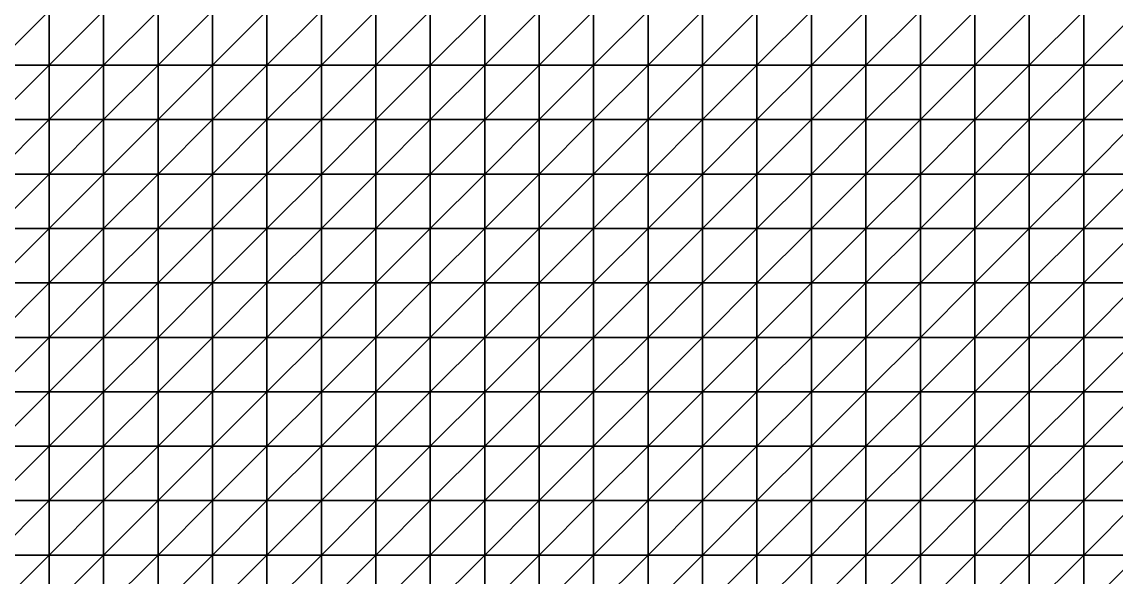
# Model space of a CAD drawing. Header units: metres. Extents: x 351000 to 353000, y 7455000 to 7457000.
# Drawn here: x 351988 to 352490, y 7456490 to 7456745 of the extents above; entities that cross this region are included whole.
import ezdxf

# ---------------------------------------------------------------- set-up
doc = ezdxf.new("R2010")
doc.units = ezdxf.units.M

msp = doc.modelspace()

# ---------------------------------------------------------------- linework, layer by layer
at = {"layer": 'BASE_OF_OXIDE_BOX'}
for points in [[(351975, 7456725, 1214.65), (352000, 7456725, 1219.98), (352000, 7456750, 1208.98)], [(351975, 7456725, 1214.65), (352000, 7456750, 1208.98), (351975, 7456750, 1204.26)], [(352000, 7456725, 1219.98), (352025, 7456725, 1219.6), (352025, 7456750, 1209.25)], [(352000, 7456725, 1219.98), (352025, 7456750, 1209.25), (352000, 7456750, 1208.98)], [(352025, 7456725, 1219.6), (352050, 7456725, 1216.75), (352050, 7456750, 1207.75)], [(352025, 7456725, 1219.6), (352050, 7456750, 1207.75), (352025, 7456750, 1209.25)], [(352050, 7456725, 1216.75), (352075, 7456725, 1212.83), (352075, 7456750, 1205.66)], [(352050, 7456725, 1216.75), (352075, 7456750, 1205.66), (352050, 7456750, 1207.75)], [(352075, 7456725, 1212.83), (352100, 7456725, 1208.99), (352100, 7456750, 1203.73)], [(352075, 7456725, 1212.83), (352100, 7456750, 1203.73), (352075, 7456750, 1205.66)], [(352100, 7456725, 1208.99), (352125, 7456725, 1205.63), (352125, 7456750, 1201.91)], [(352100, 7456725, 1208.99), (352125, 7456750, 1201.91), (352100, 7456750, 1203.73)], [(352125, 7456725, 1205.63), (352150, 7456725, 1202.36), (352150, 7456750, 1199.52)], [(352125, 7456725, 1205.63), (352150, 7456750, 1199.52), (352125, 7456750, 1201.91)], [(352150, 7456725, 1202.36), (352175, 7456725, 1198.5), (352175, 7456750, 1195.77)], [(352150, 7456725, 1202.36), (352175, 7456750, 1195.77), (352150, 7456750, 1199.52)], [(352175, 7456725, 1198.5), (352200, 7456725, 1193.77), (352200, 7456750, 1190.52)], [(352175, 7456725, 1198.5), (352200, 7456750, 1190.52), (352175, 7456750, 1195.77)], [(352200, 7456725, 1193.77), (352225, 7456725, 1188.7), (352225, 7456750, 1184.58)], [(352200, 7456725, 1193.77), (352225, 7456750, 1184.58), (352200, 7456750, 1190.52)], [(352225, 7456725, 1188.7), (352250, 7456725, 1184.58), (352250, 7456750, 1179.59)], [(352225, 7456725, 1188.7), (352250, 7456750, 1179.59), (352225, 7456750, 1184.58)], [(352250, 7456725, 1184.58), (352275, 7456725, 1182.91), (352275, 7456750, 1177.36)], [(352250, 7456725, 1184.58), (352275, 7456750, 1177.36), (352250, 7456750, 1179.59)], [(352275, 7456725, 1182.91), (352300, 7456725, 1184.69), (352300, 7456750, 1179.06)], [(352275, 7456725, 1182.91), (352300, 7456750, 1179.06), (352275, 7456750, 1177.36)], [(352300, 7456725, 1184.69), (352325, 7456725, 1189.76), (352325, 7456750, 1184.64)], [(352300, 7456725, 1184.69), (352325, 7456750, 1184.64), (352300, 7456750, 1179.06)], [(352325, 7456725, 1189.76), (352350, 7456725, 1196.79), (352350, 7456750, 1192.78)], [(352325, 7456725, 1189.76), (352350, 7456750, 1192.78), (352325, 7456750, 1184.64)], [(352350, 7456725, 1196.79), (352375, 7456725, 1203.67), (352375, 7456750, 1201.36)], [(352350, 7456725, 1196.79), (352375, 7456750, 1201.36), (352350, 7456750, 1192.78)], [(352375, 7456725, 1203.67), (352400, 7456725, 1208.38), (352400, 7456750, 1208.27)], [(352375, 7456725, 1203.67), (352400, 7456750, 1208.27), (352375, 7456750, 1201.36)], [(352400, 7456725, 1208.38), (352425, 7456725, 1209.72), (352425, 7456750, 1212.18)], [(352400, 7456725, 1208.38), (352425, 7456750, 1212.18), (352400, 7456750, 1208.27)], [(352425, 7456725, 1209.72), (352450, 7456725, 1207.76), (352450, 7456750, 1212.86)], [(352425, 7456725, 1209.72), (352450, 7456750, 1212.86), (352425, 7456750, 1212.18)], [(352450, 7456725, 1207.76), (352475, 7456725, 1203.64), (352475, 7456750, 1211.07)], [(352450, 7456725, 1207.76), (352475, 7456750, 1211.07), (352450, 7456750, 1212.86)], [(352475, 7456725, 1203.64), (352500, 7456725, 1199.05), (352500, 7456750, 1208.04)], [(352475, 7456725, 1203.64), (352500, 7456750, 1208.04), (352475, 7456750, 1211.07)], [(351975, 7456700, 1222.75), (352000, 7456700, 1227.03), (352000, 7456725, 1219.98)], [(351975, 7456700, 1222.75), (352000, 7456725, 1219.98), (351975, 7456725, 1214.65)], [(352000, 7456700, 1227.03), (352025, 7456700, 1225.32), (352025, 7456725, 1219.6)], [(352000, 7456700, 1227.03), (352025, 7456725, 1219.6), (352000, 7456725, 1219.98)], [(352025, 7456700, 1225.32), (352050, 7456700, 1220.31), (352050, 7456725, 1216.75)], [(352025, 7456700, 1225.32), (352050, 7456725, 1216.75), (352025, 7456725, 1219.6)], [(352050, 7456700, 1220.31), (352075, 7456700, 1214.21), (352075, 7456725, 1212.83)], [(352050, 7456700, 1220.31), (352075, 7456725, 1212.83), (352050, 7456725, 1216.75)], [(352075, 7456700, 1214.21), (352100, 7456700, 1208.61), (352100, 7456725, 1208.99)], [(352075, 7456700, 1214.21), (352100, 7456725, 1208.99), (352075, 7456725, 1212.83)], [(352100, 7456700, 1208.61), (352125, 7456700, 1204.24), (352125, 7456725, 1205.63)], [(352100, 7456700, 1208.61), (352125, 7456725, 1205.63), (352100, 7456725, 1208.99)], [(352125, 7456700, 1204.24), (352150, 7456700, 1200.92), (352150, 7456725, 1202.36)], [(352125, 7456700, 1204.24), (352150, 7456725, 1202.36), (352125, 7456725, 1205.63)], [(352150, 7456700, 1200.92), (352175, 7456700, 1197.92), (352175, 7456725, 1198.5)], [(352150, 7456700, 1200.92), (352175, 7456725, 1198.5), (352150, 7456725, 1202.36)], [(352175, 7456700, 1197.92), (352200, 7456700, 1194.71), (352200, 7456725, 1193.77)], [(352175, 7456700, 1197.92), (352200, 7456725, 1193.77), (352175, 7456725, 1198.5)], [(352200, 7456700, 1194.71), (352225, 7456700, 1191.42), (352225, 7456725, 1188.7)], [(352200, 7456700, 1194.71), (352225, 7456725, 1188.7), (352200, 7456725, 1193.77)], [(352225, 7456700, 1191.42), (352250, 7456700, 1188.93), (352250, 7456725, 1184.58)], [(352225, 7456700, 1191.42), (352250, 7456725, 1184.58), (352225, 7456725, 1188.7)], [(352250, 7456700, 1188.93), (352275, 7456700, 1188.44), (352275, 7456725, 1182.91)], [(352250, 7456700, 1188.93), (352275, 7456725, 1182.91), (352250, 7456725, 1184.58)], [(352275, 7456700, 1188.44), (352300, 7456700, 1190.75), (352300, 7456725, 1184.69)], [(352275, 7456700, 1188.44), (352300, 7456725, 1184.69), (352275, 7456725, 1182.91)], [(352300, 7456700, 1190.75), (352325, 7456700, 1195.73), (352325, 7456725, 1189.76)], [(352300, 7456700, 1190.75), (352325, 7456725, 1189.76), (352300, 7456725, 1184.69)], [(352325, 7456700, 1195.73), (352350, 7456700, 1202.07), (352350, 7456725, 1196.79)], [(352325, 7456700, 1195.73), (352350, 7456725, 1196.79), (352325, 7456725, 1189.76)], [(352350, 7456700, 1202.07), (352375, 7456700, 1207.75), (352375, 7456725, 1203.67)], [(352350, 7456700, 1202.07), (352375, 7456725, 1203.67), (352350, 7456725, 1196.79)], [(352375, 7456700, 1207.75), (352400, 7456700, 1210.81), (352400, 7456725, 1208.38)], [(352375, 7456700, 1207.75), (352400, 7456725, 1208.38), (352375, 7456725, 1203.67)], [(352400, 7456700, 1210.81), (352425, 7456700, 1210.15), (352425, 7456725, 1209.72)], [(352400, 7456700, 1210.81), (352425, 7456725, 1209.72), (352400, 7456725, 1208.38)], [(352425, 7456700, 1210.15), (352450, 7456700, 1205.99), (352450, 7456725, 1207.76)], [(352425, 7456700, 1210.15), (352450, 7456725, 1207.76), (352425, 7456725, 1209.72)], [(352450, 7456700, 1205.99), (352475, 7456700, 1199.73), (352475, 7456725, 1203.64)], [(352450, 7456700, 1205.99), (352475, 7456725, 1203.64), (352450, 7456725, 1207.76)], [(352475, 7456700, 1199.73), (352500, 7456700, 1193.4), (352500, 7456725, 1199.05)], [(352475, 7456700, 1199.73), (352500, 7456725, 1199.05), (352475, 7456725, 1203.64)], [(351975, 7456675, 1227.5), (352000, 7456675, 1228.24), (352000, 7456700, 1227.03)], [(351975, 7456675, 1227.5), (352000, 7456700, 1227.03), (351975, 7456700, 1222.75)], [(352000, 7456675, 1228.24), (352025, 7456675, 1225.62), (352025, 7456700, 1225.32)], [(352000, 7456675, 1228.24), (352025, 7456700, 1225.32), (352000, 7456700, 1227.03)], [(352025, 7456675, 1225.62), (352050, 7456675, 1220.08), (352050, 7456700, 1220.31)], [(352025, 7456675, 1225.62), (352050, 7456700, 1220.31), (352025, 7456700, 1225.32)], [(352050, 7456675, 1220.08), (352075, 7456675, 1212.23), (352075, 7456700, 1214.21)], [(352050, 7456675, 1220.08), (352075, 7456700, 1214.21), (352050, 7456700, 1220.31)], [(352075, 7456675, 1212.23), (352100, 7456675, 1205.5), (352100, 7456700, 1208.61)], [(352075, 7456675, 1212.23), (352100, 7456700, 1208.61), (352075, 7456700, 1214.21)], [(352100, 7456675, 1205.5), (352125, 7456675, 1200.9), (352125, 7456700, 1204.24)], [(352100, 7456675, 1205.5), (352125, 7456700, 1204.24), (352100, 7456700, 1208.61)], [(352125, 7456675, 1200.9), (352150, 7456675, 1198.26), (352150, 7456700, 1200.92)], [(352125, 7456675, 1200.9), (352150, 7456700, 1200.92), (352125, 7456700, 1204.24)], [(352150, 7456675, 1198.26), (352175, 7456675, 1196.73), (352175, 7456700, 1197.92)], [(352150, 7456675, 1198.26), (352175, 7456700, 1197.92), (352150, 7456700, 1200.92)], [(352175, 7456675, 1196.73), (352200, 7456675, 1195.45), (352200, 7456700, 1194.71)], [(352175, 7456675, 1196.73), (352200, 7456700, 1194.71), (352175, 7456700, 1197.92)], [(352200, 7456675, 1195.45), (352225, 7456675, 1194.15), (352225, 7456700, 1191.42)], [(352200, 7456675, 1195.45), (352225, 7456700, 1191.42), (352200, 7456700, 1194.71)], [(352225, 7456675, 1194.15), (352250, 7456675, 1193.34), (352250, 7456700, 1188.93)], [(352225, 7456675, 1194.15), (352250, 7456700, 1188.93), (352225, 7456700, 1191.42)], [(352250, 7456675, 1193.34), (352275, 7456675, 1193.98), (352275, 7456700, 1188.44)], [(352250, 7456675, 1193.34), (352275, 7456700, 1188.44), (352250, 7456700, 1188.93)], [(352275, 7456675, 1193.98), (352300, 7456675, 1196.81), (352300, 7456700, 1190.75)], [(352275, 7456675, 1193.98), (352300, 7456700, 1190.75), (352275, 7456700, 1188.44)], [(352300, 7456675, 1196.81), (352325, 7456675, 1201.74), (352325, 7456700, 1195.73)], [(352300, 7456675, 1196.81), (352325, 7456700, 1195.73), (352300, 7456700, 1190.75)], [(352325, 7456675, 1201.74), (352350, 7456675, 1207.61), (352350, 7456700, 1202.07)], [(352325, 7456675, 1201.74), (352350, 7456700, 1202.07), (352325, 7456700, 1195.73)], [(352350, 7456675, 1207.61), (352375, 7456675, 1212.49), (352375, 7456700, 1207.75)], [(352350, 7456675, 1207.61), (352375, 7456700, 1207.75), (352350, 7456700, 1202.07)], [(352375, 7456675, 1212.49), (352400, 7456675, 1214.42), (352400, 7456700, 1210.81)], [(352375, 7456675, 1212.49), (352400, 7456700, 1210.81), (352375, 7456700, 1207.75)], [(352400, 7456675, 1214.42), (352425, 7456675, 1212.31), (352425, 7456700, 1210.15)], [(352400, 7456675, 1214.42), (352425, 7456700, 1210.15), (352400, 7456700, 1210.81)], [(352425, 7456675, 1212.31), (352450, 7456675, 1206.37), (352450, 7456700, 1205.99)], [(352425, 7456675, 1212.31), (352450, 7456700, 1205.99), (352425, 7456700, 1210.15)], [(352450, 7456675, 1206.37), (352475, 7456675, 1198.14), (352475, 7456700, 1199.73)], [(352450, 7456675, 1206.37), (352475, 7456700, 1199.73), (352450, 7456700, 1205.99)], [(352475, 7456675, 1198.14), (352500, 7456675, 1189.9), (352500, 7456700, 1193.4)], [(352475, 7456675, 1198.14), (352500, 7456700, 1193.4), (352475, 7456700, 1199.73)], [(351975, 7456650, 1229.8), (352000, 7456650, 1228.06), (352000, 7456675, 1228.24)], [(351975, 7456650, 1229.8), (352000, 7456675, 1228.24), (351975, 7456675, 1227.5)], [(352000, 7456650, 1228.06), (352025, 7456650, 1223.08), (352025, 7456675, 1225.62)], [(352000, 7456650, 1228.06), (352025, 7456675, 1225.62), (352000, 7456675, 1228.24)], [(352025, 7456650, 1223.08), (352050, 7456650, 1216.34), (352050, 7456675, 1220.08)], [(352025, 7456650, 1223.08), (352050, 7456675, 1220.08), (352025, 7456675, 1225.62)], [(352050, 7456650, 1216.34), (352075, 7456650, 1209.76), (352075, 7456675, 1212.23)], [(352050, 7456650, 1216.34), (352075, 7456675, 1212.23), (352050, 7456675, 1220.08)], [(352075, 7456650, 1209.76), (352100, 7456650, 1204.05), (352100, 7456675, 1205.5)], [(352075, 7456650, 1209.76), (352100, 7456675, 1205.5), (352075, 7456675, 1212.23)], [(352100, 7456650, 1204.05), (352125, 7456650, 1199.9), (352125, 7456675, 1200.9)], [(352100, 7456650, 1204.05), (352125, 7456675, 1200.9), (352100, 7456675, 1205.5)], [(352125, 7456650, 1199.9), (352150, 7456650, 1198.28), (352150, 7456675, 1198.26)], [(352125, 7456650, 1199.9), (352150, 7456675, 1198.26), (352125, 7456675, 1200.9)], [(352150, 7456650, 1198.28), (352175, 7456650, 1198.12), (352175, 7456675, 1196.73)], [(352150, 7456650, 1198.28), (352175, 7456675, 1196.73), (352150, 7456675, 1198.26)], [(352175, 7456650, 1198.12), (352200, 7456650, 1198.27), (352200, 7456675, 1195.45)], [(352175, 7456650, 1198.12), (352200, 7456675, 1195.45), (352175, 7456675, 1196.73)], [(352200, 7456650, 1198.27), (352225, 7456650, 1198.17), (352225, 7456675, 1194.15)], [(352200, 7456650, 1198.27), (352225, 7456675, 1194.15), (352200, 7456675, 1195.45)], [(352225, 7456650, 1198.17), (352250, 7456650, 1198.08), (352250, 7456675, 1193.34)], [(352225, 7456650, 1198.17), (352250, 7456675, 1193.34), (352225, 7456675, 1194.15)], [(352250, 7456650, 1198.08), (352275, 7456650, 1198.88), (352275, 7456675, 1193.98)], [(352250, 7456650, 1198.08), (352275, 7456675, 1193.98), (352250, 7456675, 1193.34)], [(352275, 7456650, 1198.88), (352300, 7456650, 1201.4), (352300, 7456675, 1196.81)], [(352275, 7456650, 1198.88), (352300, 7456675, 1196.81), (352275, 7456675, 1193.98)], [(352300, 7456650, 1201.4), (352325, 7456650, 1205.72), (352325, 7456675, 1201.74)], [(352300, 7456650, 1201.4), (352325, 7456675, 1201.74), (352300, 7456675, 1196.81)], [(352325, 7456650, 1205.72), (352350, 7456650, 1210.86), (352350, 7456675, 1207.61)], [(352325, 7456650, 1205.72), (352350, 7456675, 1207.61), (352325, 7456675, 1201.74)], [(352350, 7456650, 1210.86), (352375, 7456650, 1214.66), (352375, 7456675, 1212.49)], [(352350, 7456650, 1210.86), (352375, 7456675, 1212.49), (352350, 7456675, 1207.61)], [(352375, 7456650, 1214.66), (352400, 7456650, 1216.08), (352400, 7456675, 1214.42)], [(352375, 7456650, 1214.66), (352400, 7456675, 1214.42), (352375, 7456675, 1212.49)], [(352400, 7456650, 1216.08), (352425, 7456650, 1212.95), (352425, 7456675, 1212.31)], [(352400, 7456650, 1216.08), (352425, 7456675, 1212.31), (352400, 7456675, 1214.42)], [(352425, 7456650, 1212.95), (352450, 7456650, 1205.71), (352450, 7456675, 1206.37)], [(352425, 7456650, 1212.95), (352450, 7456675, 1206.37), (352425, 7456675, 1212.31)], [(352450, 7456650, 1205.71), (352475, 7456650, 1195.9), (352475, 7456675, 1198.14)], [(352450, 7456650, 1205.71), (352475, 7456675, 1198.14), (352450, 7456675, 1206.37)], [(352475, 7456650, 1195.9), (352500, 7456650, 1185.96), (352500, 7456675, 1189.9)], [(352475, 7456650, 1195.9), (352500, 7456675, 1189.9), (352475, 7456675, 1198.14)], [(351975, 7456625, 1231.44), (352000, 7456625, 1229.1), (352000, 7456650, 1228.06)], [(351975, 7456625, 1231.44), (352000, 7456650, 1228.06), (351975, 7456650, 1229.8)], [(352000, 7456625, 1229.1), (352025, 7456625, 1223.59), (352025, 7456650, 1223.08)], [(352000, 7456625, 1229.1), (352025, 7456650, 1223.08), (352000, 7456650, 1228.06)], [(352025, 7456625, 1223.59), (352050, 7456625, 1216.62), (352050, 7456650, 1216.34)], [(352025, 7456625, 1223.59), (352050, 7456650, 1216.34), (352025, 7456650, 1223.08)], [(352050, 7456625, 1216.62), (352075, 7456625, 1210.35), (352075, 7456650, 1209.76)], [(352050, 7456625, 1216.62), (352075, 7456650, 1209.76), (352050, 7456650, 1216.34)], [(352075, 7456625, 1210.35), (352100, 7456625, 1206.51), (352100, 7456650, 1204.05)], [(352075, 7456625, 1210.35), (352100, 7456650, 1204.05), (352075, 7456650, 1209.76)], [(352100, 7456625, 1206.51), (352125, 7456625, 1203.66), (352125, 7456650, 1199.9)], [(352100, 7456625, 1206.51), (352125, 7456650, 1199.9), (352100, 7456650, 1204.05)], [(352125, 7456625, 1203.66), (352150, 7456625, 1202.88), (352150, 7456650, 1198.28)], [(352125, 7456625, 1203.66), (352150, 7456650, 1198.28), (352125, 7456650, 1199.9)], [(352150, 7456625, 1202.88), (352175, 7456625, 1203.35), (352175, 7456650, 1198.12)], [(352150, 7456625, 1202.88), (352175, 7456650, 1198.12), (352150, 7456650, 1198.28)], [(352175, 7456625, 1203.35), (352200, 7456625, 1203.74), (352200, 7456650, 1198.27)], [(352175, 7456625, 1203.35), (352200, 7456650, 1198.27), (352175, 7456650, 1198.12)], [(352200, 7456625, 1203.74), (352225, 7456625, 1203.35), (352225, 7456650, 1198.17)], [(352200, 7456625, 1203.74), (352225, 7456650, 1198.17), (352200, 7456650, 1198.27)], [(352225, 7456625, 1203.35), (352250, 7456625, 1202.41), (352250, 7456650, 1198.08)], [(352225, 7456625, 1203.35), (352250, 7456650, 1198.08), (352225, 7456650, 1198.17)], [(352250, 7456625, 1202.41), (352275, 7456625, 1201.9), (352275, 7456650, 1198.88)], [(352250, 7456625, 1202.41), (352275, 7456650, 1198.88), (352250, 7456650, 1198.08)], [(352275, 7456625, 1201.9), (352300, 7456625, 1202.87), (352300, 7456650, 1201.4)], [(352275, 7456625, 1201.9), (352300, 7456650, 1201.4), (352275, 7456650, 1198.88)], [(352300, 7456625, 1202.87), (352325, 7456625, 1205.68), (352325, 7456650, 1205.72)], [(352300, 7456625, 1202.87), (352325, 7456650, 1205.72), (352300, 7456650, 1201.4)], [(352325, 7456625, 1205.68), (352350, 7456625, 1209.57), (352350, 7456650, 1210.86)], [(352325, 7456625, 1205.68), (352350, 7456650, 1210.86), (352325, 7456650, 1205.72)], [(352350, 7456625, 1209.57), (352375, 7456625, 1212.78), (352375, 7456650, 1214.66)], [(352350, 7456625, 1209.57), (352375, 7456650, 1214.66), (352350, 7456650, 1210.86)], [(352375, 7456625, 1212.78), (352400, 7456625, 1213.26), (352400, 7456650, 1216.08)], [(352375, 7456625, 1212.78), (352400, 7456650, 1216.08), (352375, 7456650, 1214.66)], [(352400, 7456625, 1213.26), (352425, 7456625, 1209.56), (352425, 7456650, 1212.95)], [(352400, 7456625, 1213.26), (352425, 7456650, 1212.95), (352400, 7456650, 1216.08)], [(352425, 7456625, 1209.56), (352450, 7456625, 1201.63), (352450, 7456650, 1205.71)], [(352425, 7456625, 1209.56), (352450, 7456650, 1205.71), (352425, 7456650, 1212.95)], [(352450, 7456625, 1201.63), (352475, 7456625, 1190.92), (352475, 7456650, 1195.9)], [(352450, 7456625, 1201.63), (352475, 7456650, 1195.9), (352450, 7456650, 1205.71)], [(352475, 7456625, 1190.92), (352500, 7456625, 1179.99), (352500, 7456650, 1185.96)], [(352475, 7456625, 1190.92), (352500, 7456650, 1185.96), (352475, 7456650, 1195.9)], [(351975, 7456600, 1233.53), (352000, 7456600, 1232.18), (352000, 7456625, 1229.1)], [(351975, 7456600, 1233.53), (352000, 7456625, 1229.1), (351975, 7456625, 1231.44)], [(352000, 7456600, 1232.18), (352025, 7456600, 1227.75), (352025, 7456625, 1223.59)], [(352000, 7456600, 1232.18), (352025, 7456625, 1223.59), (352000, 7456625, 1229.1)], [(352025, 7456600, 1227.75), (352050, 7456600, 1221.81), (352050, 7456625, 1216.62)], [(352025, 7456600, 1227.75), (352050, 7456625, 1216.62), (352025, 7456625, 1223.59)], [(352050, 7456600, 1221.81), (352075, 7456600, 1216.5), (352075, 7456625, 1210.35)], [(352050, 7456600, 1221.81), (352075, 7456625, 1210.35), (352050, 7456625, 1216.62)], [(352075, 7456600, 1216.5), (352100, 7456600, 1213.31), (352100, 7456625, 1206.51)], [(352075, 7456600, 1216.5), (352100, 7456625, 1206.51), (352075, 7456625, 1210.35)], [(352100, 7456600, 1213.31), (352125, 7456600, 1210.99), (352125, 7456625, 1203.66)], [(352100, 7456600, 1213.31), (352125, 7456625, 1203.66), (352100, 7456625, 1206.51)], [(352125, 7456600, 1210.99), (352150, 7456600, 1210.58), (352150, 7456625, 1202.88)], [(352125, 7456600, 1210.99), (352150, 7456625, 1202.88), (352125, 7456625, 1203.66)], [(352150, 7456600, 1210.58), (352175, 7456600, 1210.75), (352175, 7456625, 1203.35)], [(352150, 7456600, 1210.58), (352175, 7456625, 1203.35), (352150, 7456625, 1202.88)], [(352175, 7456600, 1210.75), (352200, 7456600, 1210.13), (352200, 7456625, 1203.74)], [(352175, 7456600, 1210.75), (352200, 7456625, 1203.74), (352175, 7456625, 1203.35)], [(352200, 7456600, 1210.13), (352225, 7456600, 1208.07), (352225, 7456625, 1203.35)], [(352200, 7456600, 1210.13), (352225, 7456625, 1203.35), (352200, 7456625, 1203.74)], [(352225, 7456600, 1208.07), (352250, 7456600, 1204.95), (352250, 7456625, 1202.41)], [(352225, 7456600, 1208.07), (352250, 7456625, 1202.41), (352225, 7456625, 1203.35)], [(352250, 7456600, 1204.95), (352275, 7456600, 1202.01), (352275, 7456625, 1201.9)], [(352250, 7456600, 1204.95), (352275, 7456625, 1201.9), (352250, 7456625, 1202.41)], [(352275, 7456600, 1202.01), (352300, 7456600, 1200.6), (352300, 7456625, 1202.87)], [(352275, 7456600, 1202.01), (352300, 7456625, 1202.87), (352275, 7456625, 1201.9)], [(352300, 7456600, 1200.6), (352325, 7456600, 1201.38), (352325, 7456625, 1205.68)], [(352300, 7456600, 1200.6), (352325, 7456625, 1205.68), (352300, 7456625, 1202.87)], [(352325, 7456600, 1201.38), (352350, 7456600, 1203.83), (352350, 7456625, 1209.57)], [(352325, 7456600, 1201.38), (352350, 7456625, 1209.57), (352325, 7456625, 1205.68)], [(352350, 7456600, 1203.83), (352375, 7456600, 1206.23), (352375, 7456625, 1212.78)], [(352350, 7456600, 1203.83), (352375, 7456625, 1212.78), (352350, 7456625, 1209.57)], [(352375, 7456600, 1206.23), (352400, 7456600, 1206.41), (352400, 7456625, 1213.26)], [(352375, 7456600, 1206.23), (352400, 7456625, 1213.26), (352375, 7456625, 1212.78)], [(352400, 7456600, 1206.41), (352425, 7456600, 1202.7), (352425, 7456625, 1209.56)], [(352400, 7456600, 1206.41), (352425, 7456625, 1209.56), (352400, 7456625, 1213.26)], [(352425, 7456600, 1202.7), (352450, 7456600, 1194.78), (352450, 7456625, 1201.63)], [(352425, 7456600, 1202.7), (352450, 7456625, 1201.63), (352425, 7456625, 1209.56)], [(352450, 7456600, 1194.78), (352475, 7456600, 1184), (352475, 7456625, 1190.92)], [(352450, 7456600, 1194.78), (352475, 7456625, 1190.92), (352450, 7456625, 1201.63)], [(352475, 7456600, 1184), (352500, 7456600, 1173.01), (352500, 7456625, 1179.99)], [(352475, 7456600, 1184), (352500, 7456625, 1179.99), (352475, 7456625, 1190.92)], [(351975, 7456575, 1235.74), (352000, 7456575, 1235.88), (352000, 7456600, 1232.18)], [(351975, 7456575, 1235.74), (352000, 7456600, 1232.18), (351975, 7456600, 1233.53)], [(352000, 7456575, 1235.88), (352025, 7456575, 1232.51), (352025, 7456600, 1227.75)], [(352000, 7456575, 1235.88), (352025, 7456600, 1227.75), (352000, 7456600, 1232.18)], [(352025, 7456575, 1232.51), (352050, 7456575, 1227.65), (352050, 7456600, 1221.81)], [(352025, 7456575, 1232.51), (352050, 7456600, 1221.81), (352025, 7456600, 1227.75)], [(352050, 7456575, 1227.65), (352075, 7456575, 1222.95), (352075, 7456600, 1216.5)], [(352050, 7456575, 1227.65), (352075, 7456600, 1216.5), (352050, 7456600, 1221.81)], [(352075, 7456575, 1222.95), (352100, 7456575, 1219.65), (352100, 7456600, 1213.31)], [(352075, 7456575, 1222.95), (352100, 7456600, 1213.31), (352075, 7456600, 1216.5)], [(352100, 7456575, 1219.65), (352125, 7456575, 1218.1), (352125, 7456600, 1210.99)], [(352100, 7456575, 1219.65), (352125, 7456600, 1210.99), (352100, 7456600, 1213.31)], [(352125, 7456575, 1218.1), (352150, 7456575, 1217.63), (352150, 7456600, 1210.58)], [(352125, 7456575, 1218.1), (352150, 7456600, 1210.58), (352125, 7456600, 1210.99)], [(352150, 7456575, 1217.63), (352175, 7456575, 1216.89), (352175, 7456600, 1210.75)], [(352150, 7456575, 1217.63), (352175, 7456600, 1210.75), (352150, 7456600, 1210.58)], [(352175, 7456575, 1216.89), (352200, 7456575, 1214.63), (352200, 7456600, 1210.13)], [(352175, 7456575, 1216.89), (352200, 7456600, 1210.13), (352175, 7456600, 1210.75)], [(352200, 7456575, 1214.63), (352225, 7456575, 1210.4), (352225, 7456600, 1208.07)], [(352200, 7456575, 1214.63), (352225, 7456600, 1208.07), (352200, 7456600, 1210.13)], [(352225, 7456575, 1210.4), (352250, 7456575, 1204.83), (352250, 7456600, 1204.95)], [(352225, 7456575, 1210.4), (352250, 7456600, 1204.95), (352225, 7456600, 1208.07)], [(352250, 7456575, 1204.83), (352275, 7456575, 1199.44), (352275, 7456600, 1202.01)], [(352250, 7456575, 1204.83), (352275, 7456600, 1202.01), (352250, 7456600, 1204.95)], [(352275, 7456575, 1199.44), (352300, 7456575, 1195.88), (352300, 7456600, 1200.6)], [(352275, 7456575, 1199.44), (352300, 7456600, 1200.6), (352275, 7456600, 1202.01)], [(352300, 7456575, 1195.88), (352325, 7456575, 1195.06), (352325, 7456600, 1201.38)], [(352300, 7456575, 1195.88), (352325, 7456600, 1201.38), (352300, 7456600, 1200.6)], [(352325, 7456575, 1195.06), (352350, 7456575, 1196.59), (352350, 7456600, 1203.83)], [(352325, 7456575, 1195.06), (352350, 7456600, 1203.83), (352325, 7456600, 1201.38)], [(352350, 7456575, 1196.59), (352375, 7456575, 1198.77), (352375, 7456600, 1206.23)], [(352350, 7456575, 1196.59), (352375, 7456600, 1206.23), (352350, 7456600, 1203.83)], [(352375, 7456575, 1198.77), (352400, 7456575, 1199.28), (352400, 7456600, 1206.41)], [(352375, 7456575, 1198.77), (352400, 7456600, 1206.41), (352375, 7456600, 1206.23)], [(352400, 7456575, 1199.28), (352425, 7456575, 1196.18), (352425, 7456600, 1202.7)], [(352400, 7456575, 1199.28), (352425, 7456600, 1202.7), (352400, 7456600, 1206.41)], [(352425, 7456575, 1196.18), (352450, 7456575, 1188.91), (352450, 7456600, 1194.78)], [(352425, 7456575, 1196.18), (352450, 7456600, 1194.78), (352425, 7456600, 1202.7)], [(352450, 7456575, 1188.91), (352475, 7456575, 1178.71), (352475, 7456600, 1184)], [(352450, 7456575, 1188.91), (352475, 7456600, 1184), (352450, 7456600, 1194.78)], [(352475, 7456575, 1178.71), (352500, 7456575, 1168.29), (352500, 7456600, 1173.01)], [(352475, 7456575, 1178.71), (352500, 7456600, 1173.01), (352475, 7456600, 1184)], [(351975, 7456550, 1234.14), (352000, 7456550, 1232.88), (352000, 7456575, 1235.88)], [(351975, 7456550, 1234.14), (352000, 7456575, 1235.88), (351975, 7456575, 1235.74)], [(352000, 7456550, 1232.88), (352025, 7456550, 1230.4), (352025, 7456575, 1232.51)], [(352000, 7456550, 1232.88), (352025, 7456575, 1232.51), (352000, 7456575, 1235.88)], [(352025, 7456550, 1230.4), (352050, 7456550, 1227.24), (352050, 7456575, 1227.65)], [(352025, 7456550, 1230.4), (352050, 7456575, 1227.65), (352025, 7456575, 1232.51)], [(352050, 7456550, 1227.24), (352075, 7456550, 1224.3), (352075, 7456575, 1222.95)], [(352050, 7456550, 1227.24), (352075, 7456575, 1222.95), (352050, 7456575, 1227.65)], [(352075, 7456550, 1224.3), (352100, 7456550, 1222.31), (352100, 7456575, 1219.65)], [(352075, 7456550, 1224.3), (352100, 7456575, 1219.65), (352075, 7456575, 1222.95)], [(352100, 7456550, 1222.31), (352125, 7456550, 1221.35), (352125, 7456575, 1218.1)], [(352100, 7456550, 1222.31), (352125, 7456575, 1218.1), (352100, 7456575, 1219.65)], [(352125, 7456550, 1221.35), (352150, 7456550, 1220.66), (352150, 7456575, 1217.63)], [(352125, 7456550, 1221.35), (352150, 7456575, 1217.63), (352125, 7456575, 1218.1)], [(352150, 7456550, 1220.66), (352175, 7456550, 1219.01), (352175, 7456575, 1216.89)], [(352150, 7456550, 1220.66), (352175, 7456575, 1216.89), (352150, 7456575, 1217.63)], [(352175, 7456550, 1219.01), (352200, 7456550, 1215.38), (352200, 7456575, 1214.63)], [(352175, 7456550, 1219.01), (352200, 7456575, 1214.63), (352175, 7456575, 1216.89)], [(352200, 7456550, 1215.38), (352225, 7456550, 1209.58), (352225, 7456575, 1210.4)], [(352200, 7456550, 1215.38), (352225, 7456575, 1210.4), (352200, 7456575, 1214.63)], [(352225, 7456550, 1209.58), (352250, 7456550, 1202.5), (352250, 7456575, 1204.83)], [(352225, 7456550, 1209.58), (352250, 7456575, 1204.83), (352225, 7456575, 1210.4)], [(352250, 7456550, 1202.5), (352275, 7456550, 1195.86), (352275, 7456575, 1199.44)], [(352250, 7456550, 1202.5), (352275, 7456575, 1199.44), (352250, 7456575, 1204.83)], [(352275, 7456550, 1195.86), (352300, 7456550, 1191.48), (352300, 7456575, 1195.88)], [(352275, 7456550, 1195.86), (352300, 7456575, 1195.88), (352275, 7456575, 1199.44)], [(352300, 7456550, 1191.48), (352325, 7456550, 1190.37), (352325, 7456575, 1195.06)], [(352300, 7456550, 1191.48), (352325, 7456575, 1195.06), (352300, 7456575, 1195.88)], [(352325, 7456550, 1190.37), (352350, 7456550, 1192.18), (352350, 7456575, 1196.59)], [(352325, 7456550, 1190.37), (352350, 7456575, 1196.59), (352325, 7456575, 1195.06)], [(352350, 7456550, 1192.18), (352375, 7456550, 1195.15), (352375, 7456575, 1198.77)], [(352350, 7456550, 1192.18), (352375, 7456575, 1198.77), (352350, 7456575, 1196.59)], [(352375, 7456550, 1195.15), (352400, 7456550, 1196.76), (352400, 7456575, 1199.28)], [(352375, 7456550, 1195.15), (352400, 7456575, 1199.28), (352375, 7456575, 1198.77)], [(352400, 7456550, 1196.76), (352425, 7456550, 1194.81), (352425, 7456575, 1196.18)], [(352400, 7456550, 1196.76), (352425, 7456575, 1196.18), (352400, 7456575, 1199.28)], [(352425, 7456550, 1194.81), (352450, 7456550, 1188.54), (352450, 7456575, 1188.91)], [(352425, 7456550, 1194.81), (352450, 7456575, 1188.91), (352425, 7456575, 1196.18)], [(352450, 7456550, 1188.54), (352475, 7456550, 1179.12), (352475, 7456575, 1178.71)], [(352450, 7456550, 1188.54), (352475, 7456575, 1178.71), (352450, 7456575, 1188.91)], [(352475, 7456550, 1179.12), (352500, 7456550, 1169.33), (352500, 7456575, 1168.29)], [(352475, 7456550, 1179.12), (352500, 7456575, 1168.29), (352475, 7456575, 1178.71)], [(351975, 7456525, 1227.58), (352000, 7456525, 1226.01), (352000, 7456550, 1232.88)], [(351975, 7456525, 1227.58), (352000, 7456550, 1232.88), (351975, 7456550, 1234.14)], [(352000, 7456525, 1226.01), (352025, 7456525, 1224.35), (352025, 7456550, 1230.4)], [(352000, 7456525, 1226.01), (352025, 7456550, 1230.4), (352000, 7456550, 1232.88)], [(352025, 7456525, 1224.35), (352050, 7456525, 1222.67), (352050, 7456550, 1227.24)], [(352025, 7456525, 1224.35), (352050, 7456550, 1227.24), (352025, 7456550, 1230.4)], [(352050, 7456525, 1222.67), (352075, 7456525, 1221.25), (352075, 7456550, 1224.3)], [(352050, 7456525, 1222.67), (352075, 7456550, 1224.3), (352050, 7456550, 1227.24)], [(352075, 7456525, 1221.25), (352100, 7456525, 1220.36), (352100, 7456550, 1222.31)], [(352075, 7456525, 1221.25), (352100, 7456550, 1222.31), (352075, 7456550, 1224.3)], [(352100, 7456525, 1220.36), (352125, 7456525, 1219.86), (352125, 7456550, 1221.35)], [(352100, 7456525, 1220.36), (352125, 7456550, 1221.35), (352100, 7456550, 1222.31)], [(352125, 7456525, 1219.86), (352150, 7456525, 1219.05), (352150, 7456550, 1220.66)], [(352125, 7456525, 1219.86), (352150, 7456550, 1220.66), (352125, 7456550, 1221.35)], [(352150, 7456525, 1219.05), (352175, 7456525, 1216.91), (352175, 7456550, 1219.01)], [(352150, 7456525, 1219.05), (352175, 7456550, 1219.01), (352150, 7456550, 1220.66)], [(352175, 7456525, 1216.91), (352200, 7456525, 1212.75), (352200, 7456550, 1215.38)], [(352175, 7456525, 1216.91), (352200, 7456550, 1215.38), (352175, 7456550, 1219.01)], [(352200, 7456525, 1212.75), (352225, 7456525, 1206.63), (352225, 7456550, 1209.58)], [(352200, 7456525, 1212.75), (352225, 7456550, 1209.58), (352200, 7456550, 1215.38)], [(352225, 7456525, 1206.63), (352250, 7456525, 1199.62), (352250, 7456550, 1202.5)], [(352225, 7456525, 1206.63), (352250, 7456550, 1202.5), (352225, 7456550, 1209.58)], [(352250, 7456525, 1199.62), (352275, 7456525, 1193.51), (352275, 7456550, 1195.86)], [(352250, 7456525, 1199.62), (352275, 7456550, 1195.86), (352250, 7456550, 1202.5)], [(352275, 7456525, 1193.51), (352300, 7456525, 1190.07), (352300, 7456550, 1191.48)], [(352275, 7456525, 1193.51), (352300, 7456550, 1191.48), (352275, 7456550, 1195.86)], [(352300, 7456525, 1190.07), (352325, 7456525, 1190.28), (352325, 7456550, 1190.37)], [(352300, 7456525, 1190.07), (352325, 7456550, 1190.37), (352300, 7456550, 1191.48)], [(352325, 7456525, 1190.28), (352350, 7456525, 1193.68), (352350, 7456550, 1192.18)], [(352325, 7456525, 1190.28), (352350, 7456550, 1192.18), (352325, 7456550, 1190.37)], [(352350, 7456525, 1193.68), (352375, 7456525, 1198.39), (352375, 7456550, 1195.15)], [(352350, 7456525, 1193.68), (352375, 7456550, 1195.15), (352350, 7456550, 1192.18)], [(352375, 7456525, 1198.39), (352400, 7456525, 1201.69), (352400, 7456550, 1196.76)], [(352375, 7456525, 1198.39), (352400, 7456550, 1196.76), (352375, 7456550, 1195.15)], [(352400, 7456525, 1201.69), (352425, 7456525, 1201.19), (352425, 7456550, 1194.81)], [(352400, 7456525, 1201.69), (352425, 7456550, 1194.81), (352400, 7456550, 1196.76)], [(352425, 7456525, 1201.19), (352450, 7456525, 1195.95), (352450, 7456550, 1188.54)], [(352425, 7456525, 1201.19), (352450, 7456550, 1188.54), (352425, 7456550, 1194.81)], [(352450, 7456525, 1195.95), (352475, 7456525, 1187.09), (352475, 7456550, 1179.12)], [(352450, 7456525, 1195.95), (352475, 7456550, 1179.12), (352450, 7456550, 1188.54)], [(352475, 7456525, 1187.09), (352500, 7456525, 1177.47), (352500, 7456550, 1169.33)], [(352475, 7456525, 1187.09), (352500, 7456550, 1169.33), (352475, 7456550, 1179.12)], [(351975, 7456500, 1218.72), (352000, 7456500, 1217.07), (352000, 7456525, 1226.01)], [(351975, 7456500, 1218.72), (352000, 7456525, 1226.01), (351975, 7456525, 1227.58)], [(352000, 7456500, 1217.07), (352025, 7456500, 1216.37), (352025, 7456525, 1224.35)], [(352000, 7456500, 1217.07), (352025, 7456525, 1224.35), (352000, 7456525, 1226.01)], [(352025, 7456500, 1216.37), (352050, 7456500, 1216.16), (352050, 7456525, 1222.67)], [(352025, 7456500, 1216.37), (352050, 7456525, 1222.67), (352025, 7456525, 1224.35)], [(352050, 7456500, 1216.16), (352075, 7456500, 1216.14), (352075, 7456525, 1221.25)], [(352050, 7456500, 1216.16), (352075, 7456525, 1221.25), (352050, 7456525, 1222.67)], [(352075, 7456500, 1216.14), (352100, 7456500, 1216.19), (352100, 7456525, 1220.36)], [(352075, 7456500, 1216.14), (352100, 7456525, 1220.36), (352075, 7456525, 1221.25)], [(352100, 7456500, 1216.19), (352125, 7456500, 1216.06), (352125, 7456525, 1219.86)], [(352100, 7456500, 1216.19), (352125, 7456525, 1219.86), (352100, 7456525, 1220.36)], [(352125, 7456500, 1216.06), (352150, 7456500, 1215.22), (352150, 7456525, 1219.05)], [(352125, 7456500, 1216.06), (352150, 7456525, 1219.05), (352125, 7456525, 1219.86)], [(352150, 7456500, 1215.22), (352175, 7456500, 1213.01), (352175, 7456525, 1216.91)], [(352150, 7456500, 1215.22), (352175, 7456525, 1216.91), (352150, 7456525, 1219.05)], [(352175, 7456500, 1213.01), (352200, 7456500, 1209.07), (352200, 7456525, 1212.75)], [(352175, 7456500, 1213.01), (352200, 7456525, 1212.75), (352175, 7456525, 1216.91)], [(352200, 7456500, 1209.07), (352225, 7456500, 1203.72), (352225, 7456525, 1206.63)], [(352200, 7456500, 1209.07), (352225, 7456525, 1206.63), (352200, 7456525, 1212.75)], [(352225, 7456500, 1203.72), (352250, 7456500, 1198.08), (352250, 7456525, 1199.62)], [(352225, 7456500, 1203.72), (352250, 7456525, 1199.62), (352225, 7456525, 1206.63)], [(352250, 7456500, 1198.08), (352275, 7456500, 1193.85), (352275, 7456525, 1193.51)], [(352250, 7456500, 1198.08), (352275, 7456525, 1193.51), (352250, 7456525, 1199.62)], [(352275, 7456500, 1193.85), (352300, 7456500, 1192.62), (352300, 7456525, 1190.07)], [(352275, 7456500, 1193.85), (352300, 7456525, 1190.07), (352275, 7456525, 1193.51)], [(352300, 7456500, 1192.62), (352325, 7456500, 1195.18), (352325, 7456525, 1190.28)], [(352300, 7456500, 1192.62), (352325, 7456525, 1190.28), (352300, 7456525, 1190.07)], [(352325, 7456500, 1195.18), (352350, 7456500, 1200.91), (352350, 7456525, 1193.68)], [(352325, 7456500, 1195.18), (352350, 7456525, 1193.68), (352325, 7456525, 1190.28)], [(352350, 7456500, 1200.91), (352375, 7456500, 1207.78), (352375, 7456525, 1198.39)], [(352350, 7456500, 1200.91), (352375, 7456525, 1198.39), (352350, 7456525, 1193.68)], [(352375, 7456500, 1207.78), (352400, 7456500, 1212.96), (352400, 7456525, 1201.69)], [(352375, 7456500, 1207.78), (352400, 7456525, 1201.69), (352375, 7456525, 1198.39)], [(352400, 7456500, 1212.96), (352425, 7456500, 1213.89), (352425, 7456525, 1201.19)], [(352400, 7456500, 1212.96), (352425, 7456525, 1201.19), (352400, 7456525, 1201.69)], [(352425, 7456500, 1213.89), (352450, 7456500, 1209.51), (352450, 7456525, 1195.95)], [(352425, 7456500, 1213.89), (352450, 7456525, 1195.95), (352425, 7456525, 1201.19)], [(352450, 7456500, 1209.51), (352475, 7456500, 1200.9), (352475, 7456525, 1187.09)], [(352450, 7456500, 1209.51), (352475, 7456525, 1187.09), (352450, 7456525, 1195.95)], [(352475, 7456500, 1200.9), (352500, 7456500, 1190.97), (352500, 7456525, 1177.47)], [(352475, 7456500, 1200.9), (352500, 7456525, 1177.47), (352475, 7456525, 1187.09)], [(351975, 7456475, 1209.85), (352000, 7456475, 1209.06), (352000, 7456500, 1217.07)], [(351975, 7456475, 1209.85), (352000, 7456500, 1217.07), (351975, 7456500, 1218.72)], [(352000, 7456475, 1209.06), (352025, 7456475, 1209.97), (352025, 7456500, 1216.37)], [(352000, 7456475, 1209.06), (352025, 7456500, 1216.37), (352000, 7456500, 1217.07)], [(352025, 7456475, 1209.97), (352050, 7456475, 1211.53), (352050, 7456500, 1216.16)], [(352025, 7456475, 1209.97), (352050, 7456500, 1216.16), (352025, 7456500, 1216.37)], [(352050, 7456475, 1211.53), (352075, 7456475, 1212.94), (352075, 7456500, 1216.14)], [(352050, 7456475, 1211.53), (352075, 7456500, 1216.14), (352050, 7456500, 1216.16)], [(352075, 7456475, 1212.94), (352100, 7456475, 1213.78), (352100, 7456500, 1216.19)], [(352075, 7456475, 1212.94), (352100, 7456500, 1216.19), (352075, 7456500, 1216.14)], [(352100, 7456475, 1213.78), (352125, 7456475, 1213.8), (352125, 7456500, 1216.06)], [(352100, 7456475, 1213.78), (352125, 7456500, 1216.06), (352100, 7456500, 1216.19)], [(352125, 7456475, 1213.8), (352150, 7456475, 1212.78), (352150, 7456500, 1215.22)], [(352125, 7456475, 1213.8), (352150, 7456500, 1215.22), (352125, 7456500, 1216.06)], [(352150, 7456475, 1212.78), (352175, 7456475, 1210.5), (352175, 7456500, 1213.01)], [(352150, 7456475, 1212.78), (352175, 7456500, 1213.01), (352150, 7456500, 1215.22)], [(352175, 7456475, 1210.5), (352200, 7456475, 1206.96), (352200, 7456500, 1209.07)], [(352175, 7456475, 1210.5), (352200, 7456500, 1209.07), (352175, 7456500, 1213.01)], [(352200, 7456475, 1206.96), (352225, 7456475, 1202.68), (352225, 7456500, 1203.72)], [(352200, 7456475, 1206.96), (352225, 7456500, 1203.72), (352200, 7456500, 1209.07)], [(352225, 7456475, 1202.68), (352250, 7456475, 1198.77), (352250, 7456500, 1198.08)], [(352225, 7456475, 1202.68), (352250, 7456500, 1198.08), (352225, 7456500, 1203.72)], [(352250, 7456475, 1198.77), (352275, 7456475, 1196.7), (352275, 7456500, 1193.85)], [(352250, 7456475, 1198.77), (352275, 7456500, 1193.85), (352250, 7456500, 1198.08)], [(352275, 7456475, 1196.7), (352300, 7456475, 1197.82), (352300, 7456500, 1192.62)], [(352275, 7456475, 1196.7), (352300, 7456500, 1192.62), (352275, 7456500, 1193.85)], [(352300, 7456475, 1197.82), (352325, 7456475, 1202.68), (352325, 7456500, 1195.18)], [(352300, 7456475, 1197.82), (352325, 7456500, 1195.18), (352300, 7456500, 1192.62)], [(352325, 7456475, 1202.68), (352350, 7456475, 1210.54), (352350, 7456500, 1200.91)], [(352325, 7456475, 1202.68), (352350, 7456500, 1200.91), (352325, 7456500, 1195.18)], [(352350, 7456475, 1210.54), (352375, 7456475, 1219.3), (352375, 7456500, 1207.78)], [(352350, 7456475, 1210.54), (352375, 7456500, 1207.78), (352350, 7456500, 1200.91)], [(352375, 7456475, 1219.3), (352400, 7456475, 1226.07), (352400, 7456500, 1212.96)], [(352375, 7456475, 1219.3), (352400, 7456500, 1212.96), (352375, 7456500, 1207.78)], [(352400, 7456475, 1226.07), (352425, 7456475, 1228.24), (352425, 7456500, 1213.89)], [(352400, 7456475, 1226.07), (352425, 7456500, 1213.89), (352400, 7456500, 1212.96)], [(352425, 7456475, 1228.24), (352450, 7456475, 1224.66), (352450, 7456500, 1209.51)], [(352425, 7456475, 1228.24), (352450, 7456500, 1209.51), (352425, 7456500, 1213.89)], [(352450, 7456475, 1224.66), (352475, 7456475, 1216.33), (352475, 7456500, 1200.9)], [(352450, 7456475, 1224.66), (352475, 7456500, 1200.9), (352450, 7456500, 1209.51)], [(352475, 7456475, 1216.33), (352500, 7456475, 1206.12), (352500, 7456500, 1190.97)], [(352475, 7456475, 1216.33), (352500, 7456500, 1190.97), (352475, 7456500, 1200.9)]]:
    msp.add_3dface(points, dxfattribs=at)

doc.saveas('drawing.dxf')
